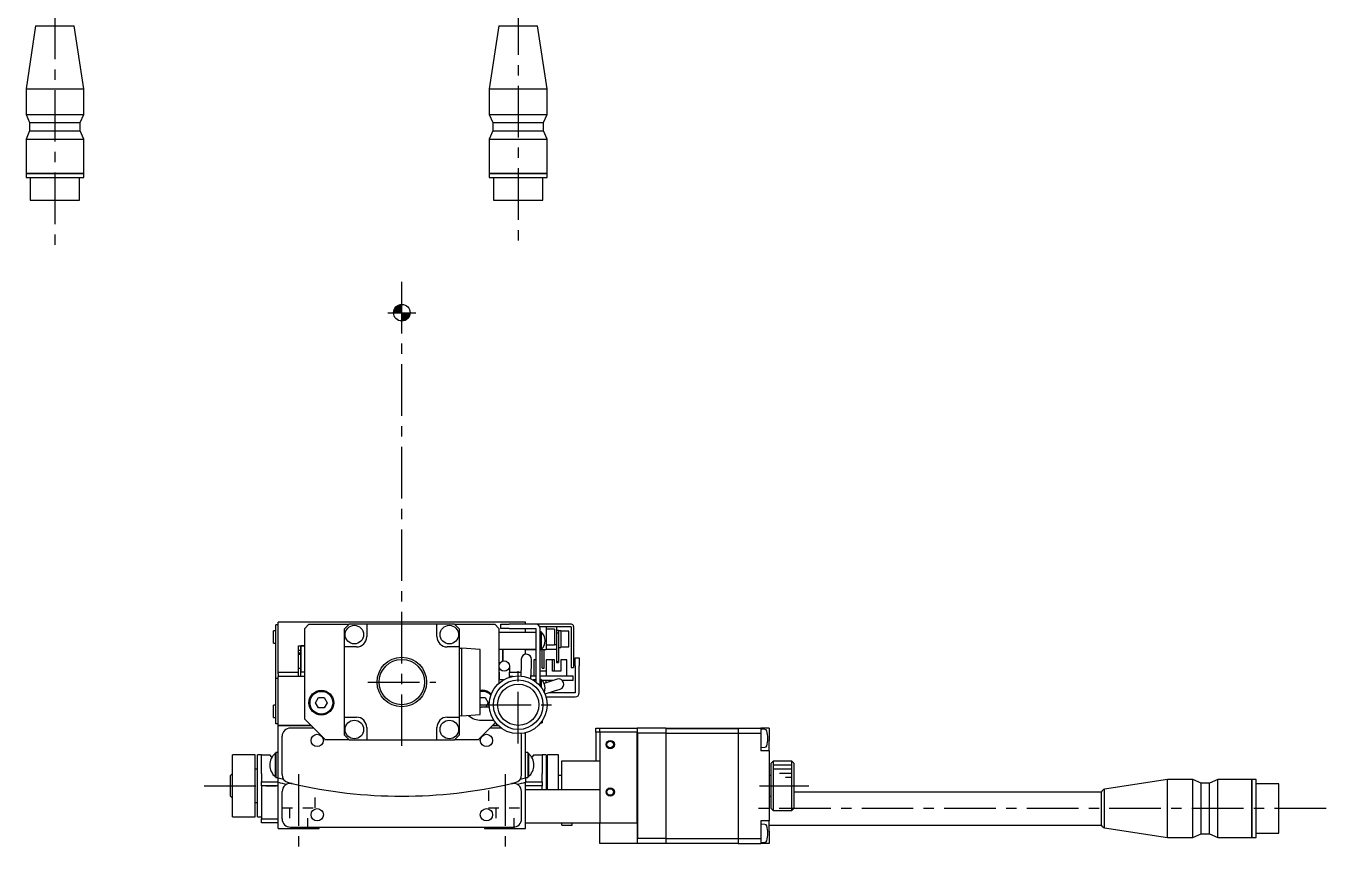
# Model space of a CAD drawing. Extents: x -289 to 423, y 17 to 514.
# Drawn here: x -262.6 to 52.4, y 24.8 to 225 of the extents above; entities that cross this region are included whole.
import ezdxf

# ---------------------------------------------------------------- set-up
doc = ezdxf.new("R2010")
doc.units = 0
doc.header["$LTSCALE"] = 10
doc.linetypes.add('CENTER', pattern=[2, 1.25, -0.25, 0.25, -0.25])
doc.linetypes.add('DOT', pattern=[0.5, 0.25, -0.25])
doc.layers.add('1', color=7, linetype='CONTINUOUS')
doc.layers.add('21', color=7, linetype='CONTINUOUS')

# ---------------------------------------------------------------- blocks, each defined once
blk = doc.blocks.new('AID8990')
at = {"layer": '21', "color": 7, "linetype": 'CONTINUOUS'}
blk.add_circle((-171.506209, 155.528516), 2, dxfattribs=at)
for centre, radius, start, end in [((-171.506209, 155.528516), 1.8, 90, 180), ((-171.506209, 155.528516), 1.6, 90, 180), ((-171.506209, 155.528516), 1.4, 90, 179.999955), ((-171.506209, 155.528516), 1.2, 90, 179.99997), ((-171.506209, 155.528516), 1, 90, 179.999964), ((-171.506211, 155.528518), 0.799999, 89.999799, 180.000086), ((-171.506209, 155.528516), 0.6, 89.99994, 180), ((-171.506209, 155.528516), 0.4, 90, 180), ((-171.506209, 155.528516), 0.2, 90, 180), ((-171.506209, 155.528516), 0.6, 269.99994, 0), ((-171.506209, 155.528516), 1.8, 270, 0), ((-171.506209, 155.528516), 1.6, 270, 0), ((-171.506209, 155.528516), 0.4, 270, 0), ((-171.506209, 155.528516), 0.2, 270, 0), ((-171.506209, 155.528516), 1.2, 270, 359.99997), ((-171.506209, 155.528516), 1.4, 270, 359.999955), ((-171.506209, 155.528516), 1, 270, 359.999964), ((-171.506211, 155.528518), 0.799999, 270.000201, 359.999914)]:
    blk.add_arc(centre, radius, start, end, dxfattribs=at)

msp = doc.modelspace()

# ---------------------------------------------------------------- linework, layer by layer
at = {"layer": '1', "color": 4, "linetype": 'CENTER'}
for p, q in [((-255.570977, 309.49708), (-255.570977, 170.537062)), ((-143.306209, 310.537062), (-143.306209, 170.537062)), ((-171.506209, 50.537062), (-171.506209, 165.537062)), ((-171.506209, 152.128516), (-171.506209, 158.928516)), ((-174.906209, 155.528516), (-168.106209, 155.528516)), ((-143.306209, 51.128518), (-143.306209, 69.928515)), ((-179.706209, 66.028516), (-163.306209, 66.028516)), ((-152.706208, 60.528516), (-133.90621, 60.528516)), ((-196.506209, 43.703516), (-196.506209, 24.842156)), ((-146.506209, 43.703516), (-146.506209, 24.842156)), ((-219.421413, 40.878516), (-200.315636, 40.878516)), ((-84.821541, 40.878516), (-72.871021, 40.878516)), ((52.420296, 35.378516), (-86.305787, 35.378516))]:
    msp.add_line(p, q, dxfattribs=at)
at = {"layer": '1', "color": 7, "linetype": 'CONTINUOUS'}
for p, q in [((-260.255303, 225.021047), (-262.570976, 209.787065)), ((-260.255303, 225.021047), (-250.886652, 225.021047)), ((-248.570978, 209.787065), (-250.886652, 225.021047)), ((-147.990535, 225.021047), (-150.306208, 209.787065)), ((-147.990535, 225.021047), (-138.621884, 225.021047)), ((-136.30621, 209.787065), (-138.621884, 225.021047)), ((-262.570976, 209.787065), (-248.570978, 209.787065)), ((-262.570976, 209.787065), (-262.570976, 203.594066)), ((-248.570978, 203.594066), (-248.570978, 209.787065)), ((-150.306208, 209.787065), (-136.30621, 209.787065)), ((-150.306208, 209.787065), (-150.306208, 203.594066)), ((-136.30621, 203.594066), (-136.30621, 209.787065)), ((-262.570976, 203.594066), (-248.570978, 203.594066)), ((-262.570976, 203.594066), (-261.720977, 201.594066)), ((-249.420977, 201.594066), (-248.570978, 203.594066)), ((-150.306208, 203.594066), (-136.30621, 203.594066)), ((-150.306208, 203.594066), (-149.456209, 201.594066)), ((-137.156209, 201.594066), (-136.30621, 203.594066)), ((-261.720977, 199.594066), (-262.570976, 197.594066)), ((-261.720977, 201.594066), (-249.420977, 201.594066)), ((-261.720977, 201.594066), (-261.720977, 199.594066)), ((-261.720977, 199.594066), (-249.420977, 199.594066)), ((-249.420977, 199.594066), (-249.420977, 201.594066)), ((-248.570978, 197.594066), (-249.420977, 199.594066)), ((-149.456209, 199.594066), (-150.306208, 197.594066)), ((-149.456209, 201.594066), (-137.156209, 201.594066)), ((-149.456209, 201.594066), (-149.456209, 199.594066)), ((-149.456209, 199.594066), (-137.156209, 199.594066)), ((-137.156209, 199.594066), (-137.156209, 201.594066)), ((-136.30621, 197.594066), (-137.156209, 199.594066)), ((-262.570976, 197.594066), (-248.570978, 197.594066)), ((-262.570976, 197.594066), (-262.570976, 189.337066)), ((-248.570978, 189.337066), (-248.570978, 197.594066)), ((-150.306208, 197.594066), (-136.30621, 197.594066)), ((-150.306208, 197.594066), (-150.306208, 189.337066)), ((-136.30621, 189.337066), (-136.30621, 197.594066)), ((-262.570976, 189.337066), (-248.570978, 189.337066)), ((-262.570976, 189.337066), (-262.520976, 189.287066)), ((-262.570976, 189.287066), (-248.570978, 189.287066)), ((-262.570976, 189.287066), (-262.570976, 188.287064)), ((-248.620978, 189.287066), (-248.570978, 189.337066)), ((-248.570978, 188.287064), (-248.570978, 189.287066)), ((-150.306208, 189.337066), (-136.30621, 189.337066)), ((-150.306208, 189.337066), (-150.256208, 189.287066)), ((-150.306208, 189.287066), (-136.30621, 189.287066)), ((-150.306208, 189.287066), (-150.306208, 188.287064)), ((-136.35621, 189.287066), (-136.30621, 189.337066)), ((-136.30621, 188.287064), (-136.30621, 189.287066)), ((-262.570976, 188.287064), (-248.570978, 188.287064)), ((-261.570975, 188.287064), (-261.570975, 182.787063)), ((-249.570979, 182.787063), (-249.570979, 188.287064)), ((-150.306208, 188.287064), (-136.30621, 188.287064)), ((-149.306207, 188.287064), (-149.306207, 182.787063)), ((-137.306211, 182.787063), (-137.306211, 188.287064)), ((-261.570975, 182.787063), (-249.570979, 182.787063)), ((-149.306207, 182.787063), (-137.306211, 182.787063)), ((-201.506209, 79.928516), (-202.006209, 79.928516)), ((-202.006209, 77.928516), (-202.006209, 79.928516)), ((-201.506209, 79.928516), (-202.006209, 79.928516)), ((-202.006209, 77.928516), (-202.006209, 79.928516)), ((-141.506209, 80.528516), (-201.506209, 80.528516)), ((-201.506209, 68.457257), (-201.506209, 80.528516)), ((-194.006209, 80.028516), (-195.006209, 79.028516)), ((-195.006209, 57.028516), (-195.006209, 79.028516)), ((-194.006209, 80.028516), (-184.306209, 80.028516)), ((-184.306209, 80.028516), (-185.506209, 78.828516)), ((-185.506209, 78.828516), (-185.506209, 74.528516)), ((-180.006209, 80.028516), (-184.306209, 80.028516)), ((-180.006209, 80.028516), (-180.006209, 77.028516)), ((-163.006209, 80.028516), (-180.006209, 80.028516)), ((-163.006209, 77.028516), (-163.006209, 80.028516)), ((-158.706209, 80.028516), (-163.006209, 80.028516)), ((-157.506209, 78.828516), (-158.706209, 80.028516)), ((-158.706209, 80.028516), (-149.006209, 80.028516)), ((-157.506209, 74.528516), (-157.506209, 78.828516)), ((-148.006209, 79.028516), (-149.006209, 80.028516)), ((-148.006209, 79.028516), (-148.006209, 65.716)), ((-147.506209, 79.028516), (-147.506209, 80.028516)), ((-147.506209, 80.028516), (-145.506209, 80.028516)), ((-147.506209, 79.028516), (-147.506209, 80.028516)), ((-147.506209, 80.028516), (-145.506209, 80.028516)), ((-145.506209, 79.028516), (-147.506209, 79.028516)), ((-145.506209, 79.028516), (-147.506209, 79.028516)), ((-139.006209, 80.028516), (-145.506209, 80.028516)), ((-139.006209, 80.028516), (-145.506209, 80.028516)), ((-145.506209, 79.028516), (-139.006209, 79.028516)), ((-145.506209, 79.028516), (-139.006209, 79.028516)), ((-141.506209, 80.028516), (-141.506209, 80.528516)), ((-141.506209, 78.028516), (-141.506209, 79.028516)), ((-130.406209, 80.028516), (-139.006209, 80.028516)), ((-130.406209, 80.028516), (-139.006209, 80.028516)), ((-139.006209, 79.028516), (-139.006209, 66.052101)), ((-139.006209, 79.028516), (-139.006209, 66.052101)), ((-130.506209, 79.428516), (-138.089694, 79.428516)), ((-130.506209, 79.428516), (-138.089694, 79.428516)), ((-136.506209, 79.378516), (-138.06946, 79.378516)), ((-136.506209, 79.378516), (-138.06946, 79.378516)), ((-138.006209, 65.10126), (-138.006209, 79.028516)), ((-138.006209, 65.10126), (-138.006209, 79.028516)), ((-136.506209, 79.428516), (-136.506209, 79.378516)), ((-136.506209, 79.428516), (-136.506209, 79.378516)), ((-136.506209, 79.378516), (-136.506209, 73.928516)), ((-136.506209, 79.378516), (-136.506209, 73.928516)), ((-134.506209, 78.828516), (-136.506209, 78.828516)), ((-134.506209, 78.828516), (-136.506209, 78.828516)), ((-134.506209, 78.828516), (-134.506209, 75.028516)), ((-134.506209, 78.828516), (-134.506209, 75.028516)), ((-134.006209, 79.428516), (-134.006209, 75.074642)), ((-134.006209, 79.428516), (-134.006209, 75.074642)), ((-130.506209, 79.428516), (-130.506209, 75.01689)), ((-130.506209, 79.428516), (-130.506209, 75.01689)), ((-129.906209, 79.528516), (-129.906209, 75.01689)), ((-129.906209, 79.528516), (-129.906209, 75.01689)), ((-202.606209, 76.928516), (-202.606209, 78.428516)), ((-202.606209, 76.928516), (-202.606209, 78.428516)), ((-202.006209, 78.428516), (-202.606209, 78.428516)), ((-202.006209, 78.428516), (-202.606209, 78.428516)), ((-202.606209, 75.428516), (-202.606209, 76.928516)), ((-202.606209, 75.428516), (-202.606209, 76.928516)), ((-202.006209, 69.049989), (-202.006209, 77.928516)), ((-202.006209, 69.049989), (-202.006209, 77.928516)), ((-139.006209, 78.028516), (-148.006209, 78.028516)), ((-137.713962, 78.178516), (-138.006209, 78.178516)), ((-137.713962, 78.178516), (-138.006209, 78.178516)), ((-137.713962, 78.178516), (-137.713962, 73.878516)), ((-137.713962, 78.178516), (-137.713962, 73.878516)), ((-134.006209, 78.566446), (-133.506209, 78.566446)), ((-134.006209, 77.924111), (-133.506209, 77.924111)), ((-133.506209, 78.566446), (-133.506209, 77.924111)), ((-133.006209, 78.428516), (-133.506209, 78.428516)), ((-133.506209, 77.924111), (-133.506209, 70.992235)), ((-133.006209, 78.428516), (-133.006209, 74.428516)), ((-131.006209, 78.328516), (-133.006209, 78.328516)), ((-131.006209, 74.528516), (-131.006209, 78.328516)), ((-202.606209, 75.428516), (-202.006209, 75.428516)), ((-202.606209, 75.428516), (-202.006209, 75.428516)), ((-196.506209, 68.457257), (-196.506209, 74.83075)), ((-196.506209, 74.83075), (-195.006209, 74.83075)), ((-196.006209, 73.636667), (-196.506209, 73.661913)), ((-196.006209, 73.028516), (-196.506209, 73.028516)), ((-196.506209, 72.781158), (-196.006209, 72.801111)), ((-196.006209, 68.440026), (-196.006209, 74.812156)), ((-195.956209, 74.780765), (-196.003049, 74.81333)), ((-196.003049, 74.81333), (-195.006209, 74.81333)), ((-195.956209, 74.780765), (-195.956209, 68.507271)), ((-195.006209, 74.780765), (-195.956209, 74.780765)), ((-185.506209, 74.528516), (-185.506209, 57.528516)), ((-182.506209, 74.528516), (-185.506209, 74.528516)), ((-157.506209, 74.528516), (-160.506209, 74.528516)), ((-157.506209, 57.528516), (-157.506209, 74.528516)), ((-157.506209, 74.278516), (-157.006209, 74.243553)), ((-157.006209, 57.81348), (-157.006209, 74.243553)), ((-152.506209, 73.928882), (-157.006209, 74.243553)), ((-152.506209, 58.12815), (-152.506209, 73.928882)), ((-148.006209, 74.028516), (-139.006209, 74.028516)), ((-147.056209, 71.100339), (-147.056209, 74.028516)), ((-147.006209, 74.028516), (-147.006209, 71.11478)), ((-141.506209, 72.762413), (-141.506209, 74.028516)), ((-141.506209, 73.928516), (-139.006209, 73.928516)), ((-141.506209, 73.928516), (-139.006209, 73.928516)), ((-138.006209, 73.878516), (-137.713962, 73.878516)), ((-138.006209, 73.878516), (-137.713962, 73.878516)), ((-137.663781, 73.928516), (-136.506209, 73.928516)), ((-137.663781, 73.928516), (-136.506209, 73.928516)), ((-137.506209, 69.428516), (-137.506209, 73.928516)), ((-137.006209, 69.428516), (-137.006209, 73.928516)), ((-136.506209, 75.028516), (-134.506209, 75.028516)), ((-136.506209, 75.028516), (-134.506209, 75.028516)), ((-134.006209, 73.928516), (-136.506209, 73.928516)), ((-134.006209, 73.928516), (-136.506209, 73.928516)), ((-134.006209, 75.074642), (-134.506209, 75.074642)), ((-134.006209, 75.074642), (-134.506209, 75.074642)), ((-134.006209, 75.074642), (-134.006209, 75.050016)), ((-134.006209, 75.074642), (-134.006209, 75.050016)), ((-134.006209, 75.050016), (-134.006209, 70.992235)), ((-133.506209, 74.428516), (-133.006209, 74.428516)), ((-133.006209, 74.528516), (-131.006209, 74.528516)), ((-130.506209, 75.01689), (-130.506209, 73.119489)), ((-130.506209, 75.01689), (-130.506209, 73.119489)), ((-130.506209, 73.119489), (-130.506209, 69.528516)), ((-130.506209, 73.119489), (-130.506209, 69.528516)), ((-129.906209, 75.01689), (-129.906209, 73.119489)), ((-129.906209, 75.01689), (-129.906209, 73.119489)), ((-129.906209, 73.119489), (-129.906209, 69.528516)), ((-129.906209, 73.119489), (-129.906209, 69.528516)), ((-196.506209, 69.428516), (-196.006209, 69.428516)), ((-147.934435, 68.406905), (-147.934435, 69.906905)), ((-145.434435, 69.906905), (-145.434435, 68.406905)), ((-142.602284, 70.230938), (-142.69758, 67.502006)), ((-142.555448, 71.572141), (-142.602284, 70.230938)), ((-140.220168, 66.811536), (-140.103807, 70.143689)), ((-140.103807, 70.143689), (-140.056971, 71.484892)), ((-139.506209, 71.428516), (-139.506209, 67.428516)), ((-139.506209, 71.428516), (-139.506209, 67.428516)), ((-139.006209, 71.428516), (-139.506209, 71.428516)), ((-139.006209, 71.428516), (-139.506209, 71.428516)), ((-137.506209, 69.428516), (-137.006209, 69.428516)), ((-136.506209, 71.428516), (-136.506209, 67.428516)), ((-135.006209, 71.428516), (-136.506209, 71.428516)), ((-136.506209, 71.428516), (-136.506209, 67.428516)), ((-135.006209, 71.428516), (-136.506209, 71.428516)), ((-135.006209, 68.628516), (-135.006209, 71.428516)), ((-134.506209, 71.428516), (-135.006209, 71.428516)), ((-135.006209, 68.628516), (-135.006209, 71.428516)), ((-134.506209, 71.428516), (-135.006209, 71.428516)), ((-134.506209, 68.628516), (-134.506209, 71.428516)), ((-134.506209, 68.628516), (-134.506209, 71.428516)), ((-134.006209, 70.992235), (-134.006209, 70.783475)), ((-134.006209, 70.992235), (-133.506209, 70.992235)), ((-134.006209, 70.783475), (-133.506209, 70.783475)), ((-133.506209, 70.992235), (-133.506209, 70.783475)), ((-133.006209, 71.428516), (-133.006209, 68.628516)), ((-131.506209, 71.428516), (-133.006209, 71.428516)), ((-133.006209, 71.428516), (-133.006209, 68.628516)), ((-131.506209, 71.428516), (-133.006209, 71.428516)), ((-131.506209, 67.428516), (-131.506209, 71.428516)), ((-131.506209, 67.428516), (-131.506209, 71.428516)), ((-130.506209, 69.528516), (-129.906209, 69.528516)), ((-130.506209, 69.528516), (-129.906209, 69.528516)), ((-129.506209, 69.928516), (-129.506209, 71.928516)), ((-129.506209, 71.928516), (-128.506209, 71.928516)), ((-129.506209, 69.928516), (-129.506209, 71.928516)), ((-129.506209, 71.928516), (-128.506209, 71.928516)), ((-129.506209, 69.928516), (-129.506209, 63.428516)), ((-129.506209, 69.928516), (-129.506209, 63.428516)), ((-128.506209, 71.928516), (-128.506209, 69.928516)), ((-128.506209, 71.928516), (-128.506209, 69.928516)), ((-128.506209, 63.428516), (-128.506209, 69.928516)), ((-128.506209, 63.428516), (-128.506209, 69.928516)), ((-202.006209, 67.141071), (-202.006209, 69.049989)), ((-202.006209, 67.141071), (-202.006209, 69.049989)), ((-202.006209, 66.867763), (-202.006209, 67.141071)), ((-202.006209, 66.867763), (-202.006209, 67.141071)), ((-202.006209, 64.867763), (-202.006209, 66.867763)), ((-202.006209, 64.867763), (-202.006209, 66.867763)), ((-201.506209, 66.867763), (-202.006209, 66.867763)), ((-201.506209, 66.867763), (-202.006209, 66.867763)), ((-201.506209, 68.457257), (-196.506209, 68.457257)), ((-201.506209, 68.025446), (-201.506209, 68.457257)), ((-201.506209, 68.025446), (-201.506209, 67.400112)), ((-201.506209, 68.025446), (-201.506209, 67.400112)), ((-201.506209, 55.528516), (-201.506209, 67.400112)), ((-195.006209, 67.400112), (-201.506209, 67.400112)), ((-196.506209, 67.400112), (-196.506209, 68.457257)), ((-196.006209, 67.400112), (-196.006209, 68.440026)), ((-195.956209, 68.507271), (-196.003512, 68.440954)), ((-195.006209, 68.440954), (-196.003512, 68.440954)), ((-195.956209, 68.507271), (-195.006209, 68.507271)), ((-148.006209, 68.507271), (-147.934435, 68.507271)), ((-147.934435, 68.440954), (-148.006209, 68.440954)), ((-147.934435, 67.400112), (-148.006209, 67.400112)), ((-146.911759, 66.528516), (-148.006209, 66.528516)), ((-147.934435, 68.406905), (-147.934435, 66.528516)), ((-145.434435, 68.457257), (-142.664222, 68.457257)), ((-145.434435, 67.197148), (-145.434435, 68.406905)), ((-144.640811, 67.400112), (-145.434435, 67.400112)), ((-139.006209, 67.428516), (-140.198622, 67.428516)), ((-139.006209, 67.428516), (-140.198622, 67.428516)), ((-139.006209, 66.528516), (-139.70066, 66.528516)), ((-136.506209, 68.628516), (-138.006209, 68.628516)), ((-136.506209, 68.628516), (-138.006209, 68.628516)), ((-130.006209, 67.428516), (-138.006209, 67.428516)), ((-130.006209, 67.428516), (-138.006209, 67.428516)), ((-137.713962, 66.678516), (-138.006209, 66.678516)), ((-137.713962, 66.678516), (-138.006209, 66.678516)), ((-137.713962, 66.678516), (-137.713962, 64.738831)), ((-137.713962, 66.678516), (-137.713962, 64.738831)), ((-134.781379, 66.428516), (-137.484572, 66.428516)), ((-134.781379, 66.428516), (-137.484572, 66.428516)), ((-135.319065, 66.253812), (-137.041872, 65.694038)), ((-136.506209, 65.868085), (-136.506209, 66.428516)), ((-136.506209, 65.868085), (-136.506209, 66.428516)), ((-133.89248, 66.717337), (-135.319065, 66.253812)), ((-133.006209, 68.628516), (-135.006209, 68.628516)), ((-133.006209, 68.628516), (-135.006209, 68.628516)), ((-130.006209, 66.428516), (-132.638742, 66.428516)), ((-130.006209, 66.428516), (-132.638742, 66.428516)), ((-130.006209, 66.428516), (-130.006209, 67.428516)), ((-130.006209, 66.428516), (-130.006209, 67.428516)), ((-202.006209, 57.928516), (-202.006209, 64.867763)), ((-202.006209, 57.928516), (-202.006209, 64.867763)), ((-136.811659, 63.140183), (-134.546523, 63.87617)), ((-129.506209, 63.428516), (-135.92426, 63.428516)), ((-129.506209, 63.428516), (-135.92426, 63.428516)), ((-134.546523, 63.87617), (-133.119938, 64.339696)), ((-202.606209, 58.928516), (-202.606209, 60.428516)), ((-202.606209, 58.928516), (-202.606209, 60.428516)), ((-202.006209, 60.428516), (-202.606209, 60.428516)), ((-202.006209, 60.428516), (-202.606209, 60.428516)), ((-192.449585, 61.028516), (-191.727897, 62.278516)), ((-191.727897, 59.778516), (-192.449585, 61.028516)), ((-191.727897, 62.278516), (-190.284521, 62.278516)), ((-190.284521, 62.278516), (-189.562834, 61.028516)), ((-189.562834, 61.028516), (-190.284521, 59.778516)), ((-152.506209, 62.278516), (-151.284521, 62.278516)), ((-150.283406, 59.963976), (-152.25768, 59.963976)), ((-151.284521, 62.278516), (-150.562834, 61.028516)), ((-150.562834, 61.028516), (-151.177446, 59.963976)), ((-136.569, 62.428516), (-129.506209, 62.428516)), ((-136.569, 62.428516), (-129.506209, 62.428516)), ((-202.606209, 57.428516), (-202.606209, 58.928516)), ((-202.606209, 57.428516), (-202.606209, 58.928516)), ((-202.606209, 57.428516), (-202.006209, 57.428516)), ((-202.606209, 57.428516), (-202.006209, 57.428516)), ((-202.006209, 55.928516), (-202.006209, 57.928516)), ((-202.006209, 55.928516), (-202.006209, 57.928516)), ((-195.006209, 57.028516), (-190.006209, 52.028516)), ((-190.284521, 59.778516), (-191.727897, 59.778516)), ((-185.506209, 57.528516), (-182.506209, 57.528516)), ((-185.506209, 57.528516), (-185.506209, 53.228516)), ((-160.506209, 57.528516), (-157.506209, 57.528516)), ((-157.006209, 57.81348), (-157.506209, 57.778516)), ((-157.506209, 53.228516), (-157.506209, 57.528516)), ((-157.006209, 57.81348), (-152.506209, 58.12815)), ((-152.25768, 56.763976), (-149.207753, 56.763976)), ((-201.506209, 55.928516), (-202.006209, 55.928516)), ((-201.506209, 55.928516), (-202.006209, 55.928516)), ((-201.506209, 42.807428), (-201.506209, 55.528516)), ((-193.506209, 55.528516), (-201.506209, 55.528516)), ((-201.506209, 55.528516), (-193.506209, 55.528516)), ((-192.856209, 54.878516), (-198.506209, 54.878516)), ((-192.856209, 54.878516), (-198.506209, 54.878516)), ((-180.006209, 55.028516), (-180.006209, 52.028516)), ((-163.006209, 52.028516), (-163.006209, 55.028516)), ((-153.006209, 52.028516), (-148.819456, 56.21527)), ((-147.438701, 54.878516), (-150.156209, 54.878516)), ((-147.438701, 54.878516), (-150.156209, 54.878516)), ((-148.205187, 55.528516), (-149.506209, 55.528516)), ((-149.506209, 55.528516), (-148.205187, 55.528516)), ((-141.506209, 42.807428), (-141.506209, 53.763904)), ((-137.821915, 56.178516), (-137.506209, 56.178516)), ((-137.821915, 56.178516), (-137.506209, 56.178516)), ((-137.506209, 56.609335), (-137.506209, 56.178516)), ((-137.506209, 56.609335), (-137.506209, 56.178516)), ((-124.506209, 53.878516), (-124.506209, 54.878516)), ((-124.506209, 54.878516), (-123.506209, 54.878516)), ((-124.506209, 53.878516), (-124.506209, 54.878516)), ((-124.506209, 54.878516), (-123.506209, 54.878516)), ((-123.506209, 53.878516), (-124.506209, 53.878516)), ((-123.506209, 53.878516), (-124.506209, 53.878516)), ((-124.506209, 53.878516), (-124.506209, 46.878516)), ((-124.506209, 53.878516), (-124.506209, 46.878516)), ((-123.506209, 54.878516), (-114.506209, 54.878516)), ((-123.506209, 53.878516), (-123.506209, 54.878516)), ((-114.506209, 53.878516), (-123.506209, 53.878516)), ((-123.506209, 53.878516), (-123.506209, 35.878516)), ((-114.506209, 54.878516), (-114.506209, 53.878516)), ((-114.456209, 54.878516), (-114.506209, 54.828516)), ((-114.506209, 54.878516), (-114.456209, 54.878516)), ((-114.506209, 54.878516), (-114.456209, 54.878516)), ((-114.506209, 31.878516), (-114.506209, 53.878516)), ((-114.506209, 53.778516), (-114.406209, 53.678516)), ((-107.506209, 54.878516), (-114.456209, 54.878516)), ((-114.406209, 53.678516), (-114.406209, 28.078516)), ((-107.506209, 53.678516), (-114.406209, 53.678516)), ((-107.506209, 54.878516), (-107.506209, 53.678516)), ((-107.506209, 54.878516), (-90.006209, 54.878516)), ((-107.506209, 54.878516), (-90.006209, 54.878516)), ((-107.506209, 54.778516), (-90.006209, 54.778516)), ((-107.506209, 53.678516), (-107.506209, 28.078516)), ((-107.506209, 53.637095), (-90.006209, 53.637095)), ((-90.006209, 54.878516), (-84.506209, 54.878516)), ((-90.006209, 54.878516), (-90.006209, 53.678516)), ((-90.006209, 53.678516), (-84.506209, 53.678516)), ((-90.006209, 53.678516), (-90.006209, 28.078516)), ((-84.506209, 54.878516), (-84.506209, 53.678516)), ((-82.506209, 54.878516), (-84.506209, 54.878516)), ((-83.52093, 54.542316), (-84.506209, 54.628516)), ((-84.506209, 53.678516), (-84.506209, 49.378516)), ((-82.506209, 54.878516), (-82.506209, 51.878516)), ((-200.506209, 43.593007), (-200.506209, 52.878516)), ((-200.506209, 43.593007), (-200.506209, 52.878516)), ((-184.306209, 52.028516), (-190.006209, 52.028516)), ((-185.506209, 53.228516), (-184.306209, 52.028516)), ((-184.306209, 52.028516), (-180.006209, 52.028516)), ((-180.006209, 52.028516), (-163.006209, 52.028516)), ((-163.006209, 52.028516), (-158.706209, 52.028516)), ((-158.706209, 52.028516), (-157.506209, 53.228516)), ((-153.006209, 52.028516), (-158.706209, 52.028516)), ((-142.506209, 43.593007), (-142.506209, 52.878516)), ((-142.506209, 43.593007), (-142.506209, 52.878516)), ((-82.506209, 49.378516), (-82.506209, 51.878516)), ((-212.506209, 40.878516), (-212.506209, 48.378516)), ((-207.006209, 48.378516), (-212.506209, 48.378516)), ((-207.006209, 40.878516), (-207.006209, 48.378516)), ((-206.506209, 40.878516), (-206.506209, 48.378516)), ((-205.506209, 48.378516), (-206.506209, 48.378516)), ((-205.506209, 48.378516), (-203.506209, 48.378516)), ((-205.506209, 43.878516), (-205.506209, 48.378516)), ((-202.96798, 47.840287), (-203.506209, 48.378516)), ((-202.165764, 48.768516), (-202.165764, 43.068516)), ((-202.006209, 48.768516), (-202.165764, 48.768516)), ((-202.006209, 48.768516), (-202.165764, 48.768516)), ((-202.006209, 48.768516), (-202.165764, 48.768516)), ((-202.006209, 48.768516), (-202.165764, 48.768516)), ((-202.006209, 48.918516), (-202.006209, 42.918516)), ((-201.506209, 48.918516), (-202.006209, 48.918516)), ((-201.506209, 48.918516), (-202.006209, 48.918516)), ((-201.506209, 48.918516), (-202.006209, 48.918516)), ((-201.506209, 48.918516), (-202.006209, 48.918516)), ((-141.006209, 48.918516), (-141.506209, 48.918516)), ((-141.006209, 48.918516), (-141.506209, 48.918516)), ((-141.006209, 48.918516), (-141.506209, 48.918516)), ((-141.006209, 48.918516), (-141.506209, 48.918516)), ((-141.006209, 48.918516), (-141.006209, 42.918516)), ((-140.846654, 48.768516), (-141.006209, 48.768516)), ((-140.846654, 48.768516), (-141.006209, 48.768516)), ((-140.846654, 48.768516), (-141.006209, 48.768516)), ((-140.846654, 48.768516), (-141.006209, 48.768516)), ((-140.846654, 48.768516), (-140.846654, 43.068516)), ((-139.506209, 48.378516), (-140.044438, 47.840287)), ((-139.506209, 48.378516), (-137.506209, 48.378516)), ((-137.506209, 48.378516), (-137.506209, 43.878516)), ((-136.506209, 48.378516), (-137.506209, 48.378516)), ((-136.506209, 48.378516), (-136.506209, 39.878516)), ((-136.206209, 40.878516), (-136.206209, 48.378516)), ((-133.506209, 48.378516), (-136.206209, 48.378516)), ((-133.506209, 40.878516), (-133.506209, 48.378516)), ((-84.506209, 50.128516), (-83.52093, 50.214717)), ((-82.506209, 49.378516), (-84.506209, 49.378516)), ((-82.506209, 49.378516), (-82.506209, 32.378516)), ((-206.506209, 44.878516), (-207.006209, 44.878516)), ((-136.206209, 44.878516), (-136.506209, 44.878516)), ((-132.806209, 46.878516), (-132.806209, 39.878516)), ((-123.506209, 46.878516), (-132.806209, 46.878516)), ((-81.506209, 46.878516), (-82.006209, 46.378516)), ((-82.006209, 35.378516), (-82.006209, 46.378516)), ((-81.506209, 46.878516), (-81.506209, 34.878516)), ((-77.006209, 46.878516), (-81.506209, 46.878516)), ((-77.006209, 34.878516), (-77.006209, 46.878516)), ((-76.506209, 46.378516), (-77.006209, 46.878516)), ((-76.506209, 46.378516), (-76.506209, 35.378516)), ((-212.506209, 43.878516), (-213.006209, 43.378516)), ((-213.006209, 38.378516), (-213.006209, 43.378516)), ((-205.506209, 43.878516), (-205.506209, 41.878516)), ((-205.506209, 41.878516), (-201.506209, 41.878516)), ((-205.506209, 40.878516), (-205.506209, 41.878516)), ((-202.165764, 43.068516), (-202.006209, 43.068516)), ((-202.165764, 43.068516), (-202.006209, 43.068516)), ((-202.006209, 42.918516), (-201.506209, 42.918516)), ((-202.006209, 42.918516), (-201.506209, 42.918516)), ((-201.506209, 41.772839), (-201.506209, 42.807428)), ((-201.506209, 30.528516), (-201.506209, 41.772839)), ((-141.506209, 42.918516), (-141.006209, 42.918516)), ((-141.506209, 42.918516), (-141.006209, 42.918516)), ((-141.506209, 42.807428), (-141.506209, 41.772839)), ((-141.506209, 41.878516), (-137.506209, 41.878516)), ((-141.506209, 30.528516), (-141.506209, 41.772839)), ((-141.006209, 43.068516), (-140.846654, 43.068516)), ((-141.006209, 43.068516), (-140.846654, 43.068516)), ((-137.506209, 41.878516), (-137.506209, 43.878516)), ((-137.506209, 41.878516), (-137.506209, 40.878516)), ((-132.806209, 43.378516), (-133.506209, 43.378516)), ((-82.006209, 43.378516), (-82.506209, 43.378516)), ((13.993787, 42.378515), (-1.240196, 40.062842)), ((13.993787, 28.378517), (13.993787, 42.378515)), ((20.186786, 42.378515), (13.993787, 42.378515)), ((20.186786, 28.378517), (20.186786, 42.378515)), ((22.186786, 41.528516), (20.186786, 42.378515)), ((22.186786, 29.228516), (22.186786, 41.528516)), ((24.186786, 41.528516), (22.186786, 41.528516)), ((26.186786, 42.378515), (24.186786, 41.528516)), ((24.186786, 29.228516), (24.186786, 41.528516)), ((26.186786, 28.378517), (26.186786, 42.378515)), ((34.443786, 42.378515), (26.186786, 42.378515)), ((34.443786, 28.378517), (34.443786, 42.378515)), ((34.493786, 42.328515), (34.443786, 42.378515)), ((34.493786, 28.378517), (34.493786, 42.378515)), ((35.493788, 42.378515), (34.493786, 42.378515)), ((35.493788, 28.378517), (35.493788, 42.378515)), ((40.993789, 41.378514), (35.493788, 41.378514)), ((40.993789, 29.378518), (40.993789, 41.378514)), ((-213.006209, 38.378516), (-212.506209, 37.878516)), ((-212.506209, 33.378516), (-212.506209, 40.878516)), ((-207.006209, 33.378516), (-207.006209, 40.878516)), ((-206.506209, 33.378516), (-206.506209, 40.878516)), ((-201.506209, 40.878516), (-205.506209, 40.878516)), ((-205.506209, 40.878516), (-205.506209, 32.878516)), ((-200.506209, 32.878516), (-200.506209, 39.482011)), ((-200.506209, 32.878516), (-200.506209, 39.482011)), ((-142.506209, 32.878516), (-142.506209, 39.482011)), ((-142.506209, 32.878516), (-142.506209, 39.482011)), ((-137.506209, 40.878516), (-141.506209, 40.878516)), ((-123.506209, 39.878516), (-141.506209, 39.878516)), ((-137.506209, 39.878516), (-137.506209, 40.878516)), ((-136.206209, 39.878516), (-136.206209, 40.878516)), ((-133.506209, 39.878516), (-133.506209, 40.878516)), ((-82.506209, 38.378516), (-82.006209, 38.378516)), ((-1.963869, 39.378516), (-76.506209, 39.378516)), ((-1.963869, 31.378516), (-1.963869, 39.378516)), ((-1.240196, 30.694191), (-1.240196, 40.062842)), ((-207.006209, 36.878516), (-206.506209, 36.878516)), ((-123.506209, 35.878516), (-123.506209, 31.878516)), ((-82.006209, 35.378516), (-81.506209, 34.878516)), ((-81.506209, 34.878516), (-77.006209, 34.878516)), ((-77.006209, 34.878516), (-76.506209, 35.378516)), ((-212.506209, 33.378516), (-207.006209, 33.378516)), ((-206.506209, 33.378516), (-205.506209, 33.378516)), ((-205.506209, 32.878516), (-201.506209, 32.878516)), ((-205.506209, 31.878516), (-205.506209, 32.878516)), ((-201.506209, 31.878516), (-205.506209, 31.878516)), ((-141.506209, 31.878516), (-123.506209, 31.878516)), ((-132.756209, 31.378516), (-132.756209, 31.878516)), ((-130.256209, 31.378516), (-130.256209, 31.878516)), ((-130.256209, 31.378516), (-130.256209, 31.878516)), ((-123.506209, 31.878516), (-114.506209, 31.878516)), ((-123.506209, 26.878516), (-123.506209, 31.878516)), ((-114.506209, 31.878516), (-114.506209, 26.878516)), ((-84.506209, 32.378516), (-84.506209, 28.078516)), ((-82.506209, 32.378516), (-84.506209, 32.378516)), ((-83.52093, 31.542316), (-84.506209, 31.628516)), ((-82.506209, 29.878516), (-82.506209, 32.378516)), ((-201.506209, 30.528516), (-191.506209, 30.528516)), ((-198.506209, 30.878516), (-144.506209, 30.878516)), ((-198.506209, 30.878516), (-144.506209, 30.878516)), ((-191.506209, 30.828516), (-151.506209, 30.828516)), ((-191.506209, 30.528516), (-191.506209, 30.828516)), ((-151.506209, 30.828516), (-151.506209, 30.528516)), ((-151.506209, 30.528516), (-141.506209, 30.528516)), ((-132.756209, 31.378516), (-130.256209, 31.378516)), ((-82.506209, 31.378516), (-1.963869, 31.378516)), ((-82.506209, 29.878516), (-82.506209, 26.878516)), ((-1.240196, 30.694191), (13.993787, 28.378517)), ((13.993787, 28.378517), (20.186786, 28.378517)), ((20.186786, 28.378517), (22.186786, 29.228516)), ((22.186786, 29.228516), (24.186786, 29.228516)), ((24.186786, 29.228516), (26.186786, 28.378517)), ((26.186786, 28.378517), (34.443786, 28.378517)), ((34.443786, 28.378517), (34.493786, 28.428517)), ((34.493786, 28.378517), (35.493788, 28.378517)), ((35.493788, 29.378518), (40.993789, 29.378518)), ((-114.506209, 26.878516), (-123.506209, 26.878516)), ((-114.406209, 28.078516), (-114.506209, 27.978516)), ((-114.506209, 26.928516), (-114.456209, 26.878516)), ((-107.506209, 26.878516), (-114.456209, 26.878516)), ((-107.506209, 28.078516), (-114.406209, 28.078516)), ((-107.506209, 28.119938), (-90.006209, 28.119938)), ((-107.506209, 28.078516), (-107.506209, 26.878516)), ((-107.506209, 26.978516), (-90.006209, 26.978516)), ((-90.006209, 28.078516), (-84.506209, 28.078516)), ((-90.006209, 28.078516), (-90.006209, 26.878516)), ((-90.006209, 26.878516), (-84.506209, 26.878516)), ((-84.506209, 28.078516), (-84.506209, 26.878516)), ((-84.506209, 27.128516), (-83.52093, 27.214717)), ((-82.506209, 26.878516), (-84.506209, 26.878516))]:
    msp.add_line(p, q, dxfattribs=at)
at = {"layer": '1', "color": 9, "linetype": 'CONTINUOUS'}
for p, q in [((-196.506209, 69.428521), (-196.006209, 69.428521)), ((-77.006209, 45.878516), (-81.506209, 45.878516)), ((-77.006209, 44.878516), (-81.506209, 44.878516)), ((-77.006209, 43.878516), (-80.006209, 43.878516)), ((-77.006209, 42.878516), (-78.506209, 42.878516))]:
    msp.add_line(p, q, dxfattribs=at)
at = {"layer": '1', "color": 9, "linetype": 'DOT'}
for p, q in [((-192.506209, 35.528516), (-192.506209, 39.770495)), ((-150.506209, 39.770342), (-150.506209, 35.528516)), ((-200.506209, 35.528516), (-192.506209, 35.528516)), ((-198.756209, 35.528516), (-198.756209, 30.528516)), ((-194.256209, 30.528516), (-194.256209, 35.528516)), ((-150.506209, 35.528516), (-142.506209, 35.528516)), ((-148.756209, 35.528516), (-148.756209, 30.528516)), ((-144.256209, 30.528516), (-144.256209, 35.528516))]:
    msp.add_line(p, q, dxfattribs=at)
at = {"layer": '1', "color": 7, "linetype": 'CONTINUOUS'}
for centre, radius in [((-183.006209, 77.528516), 2.25), ((-160.006209, 77.528516), 2.25), ((-171.506209, 66.028516), 6), ((-171.506209, 66.028516), 5.5), ((-146.684435, 69.906905), 1.25), ((-143.306209, 60.528516), 6.999999), ((-143.306209, 60.528516), 5.999998), ((-191.006209, 61.028516), 3), ((-191.006209, 61.028516), 2.75), ((-143.306209, 60.528516), 5), ((-183.006209, 54.528516), 2.25), ((-160.006209, 54.528516), 2.25), ((-192.006209, 51.878516), 1.5), ((-192.006209, 51.878516), 1.5), ((-151.006209, 51.878516), 1.5), ((-151.006209, 51.878516), 1.5), ((-121.006209, 50.878516), 0.8), ((-121.006209, 39.378516), 0.8), ((-192.006209, 33.878516), 1.5), ((-192.006209, 33.878516), 1.5), ((-151.006209, 33.878516), 1.5), ((-151.006209, 33.878516), 1.5)]:
    msp.add_circle(centre, radius, dxfattribs=at)
at = {"layer": '1', "color": 9, "linetype": 'CONTINUOUS'}
for centre in [(-121.006209, 50.878516), (-121.006209, 39.378516)]:
    msp.add_circle(centre, 1, dxfattribs=at)
at = {"layer": '1', "color": 7, "linetype": 'CONTINUOUS'}
for centre, radius, start, end in [((-139.006209, 79.028516), 1, 0, 90), ((-139.006209, 79.028516), 1, 0, 90), ((-130.406209, 79.528516), 0.5, 0, 90), ((-130.406209, 79.528516), 0.5, 0, 90), ((-182.506209, 77.028516), 2.5, 270, 0), ((-160.506209, 77.028516), 2.5, 180, 270), ((-139.806209, 76.028516), 3, 0, 45.779956), ((-139.806209, 76.028516), 3, 0, 45.779956), ((-139.806209, 76.028516), 3, 314.220044, 0), ((-139.806209, 76.028516), 3, 314.220044, 0), ((-225.956209, 155.428516), 86, 290.38067, 290.382916), ((-141.306209, 71.528516), 1.25, 358, 178), ((-225.956209, 155.428516), 92, 288.998505, 289.000281), ((-139.806209, 64.528516), 3, 0, 45.779956), ((-139.806209, 64.528516), 3, 0, 45.779956), ((-133.506209, 65.528516), 1.25, 288, 108), ((-152.006209, 61.028516), 3, 90, 99.594068), ((-152.006209, 61.028516), 2.75, 90, 100.475682), ((-152.006209, 61.028516), 3, 43.288337, 90), ((-152.006209, 61.028516), 2.75, 40.66719, 90), ((-139.806209, 64.528516), 3, 340.434043, 0), ((-139.806209, 64.528516), 3, 340.434043, 0), ((-129.506209, 63.428516), 1, 270, 0), ((-129.506209, 63.428516), 1, 270, 0), ((-152.25768, 61.363976), 1.4, 259.774609, 270), ((-182.506209, 55.028516), 2.5, 0, 90), ((-160.506209, 55.028516), 2.5, 90, 180), ((-152.25768, 61.363976), 4.6, 228.263397, 270), ((-198.506209, 52.878516), 2, 90, 180), ((-198.506209, 52.878516), 2, 90, 180), ((-144.506209, 52.878516), 2, 0, 19.970785), ((-144.506209, 52.878516), 2, 0, 19.970785), ((-83.564507, 54.044218), 0.5, 17.629155, 85), ((-88.806209, 52.378516), 6, 342.370845, 17.629155), ((-83.564507, 50.712815), 0.5, 275, 342.370845), ((-199.806209, 45.918516), 3.7, 129.621835, 230.378165), ((-143.206209, 45.918516), 3.7, 309.621835, 50.378165), ((-171.506209, 155.378516), 116.5, 255.077591, 255.766356), ((-171.506209, 155.378516), 117.5, 255.207503, 256.244923), ((-198.506209, 43.593007), 2, 180, 256.421191), ((-198.506209, 43.593007), 2, 180, 256.421191), ((-198.506209, 39.482011), 2, 76.885914, 180), ((-198.506209, 39.482011), 2, 76.885914, 180), ((-171.506209, 155.378516), 117, 256.421191, 256.885914), ((-171.506209, 155.378516), 117, 256.421191, 256.885914), ((-171.506209, 155.378516), 117, 256.885914, 283.114086), ((-171.506209, 155.378516), 117, 256.885914, 283.114086), ((-171.506209, 155.378516), 117, 256.885914, 283.114086), ((-171.506209, 155.378516), 117, 256.885914, 283.114086), ((-171.506209, 155.378516), 117, 283.114086, 283.578809), ((-171.506209, 155.378516), 117, 283.114086, 283.578809), ((-144.506209, 39.482011), 2, 0, 103.114086), ((-144.506209, 39.482011), 2, 0, 103.114086), ((-144.506209, 43.593007), 2, 283.578809, 0), ((-144.506209, 43.593007), 2, 283.578809, 0), ((-171.506209, 155.378516), 117.5, 283.755077, 284.792497), ((-171.506209, 155.378516), 116.5, 284.233644, 284.922409), ((-1.006212, 39.090599), 1.000002, 103.531698, 163.266744), ((-198.506209, 32.878516), 2, 180, 270), ((-198.506209, 32.878516), 2, 180, 270), ((-144.506209, 32.878516), 2, 270, 0), ((-144.506209, 32.878516), 2, 270, 0), ((-83.564507, 31.044218), 0.5, 17.629155, 85), ((-88.806209, 29.378516), 6, 342.370845, 17.629155), ((-1.006212, 31.666433), 1.000002, 196.733256, 256.468302), ((-83.564507, 27.712815), 0.5, 275, 342.370845)]:
    msp.add_arc(centre, radius, start, end, dxfattribs=at)

# ---------------------------------------------------------------- block references
at = {"layer": '21'}
msp.add_blockref('AID8990', (0, 0), dxfattribs=at)

doc.saveas('drawing.dxf')
